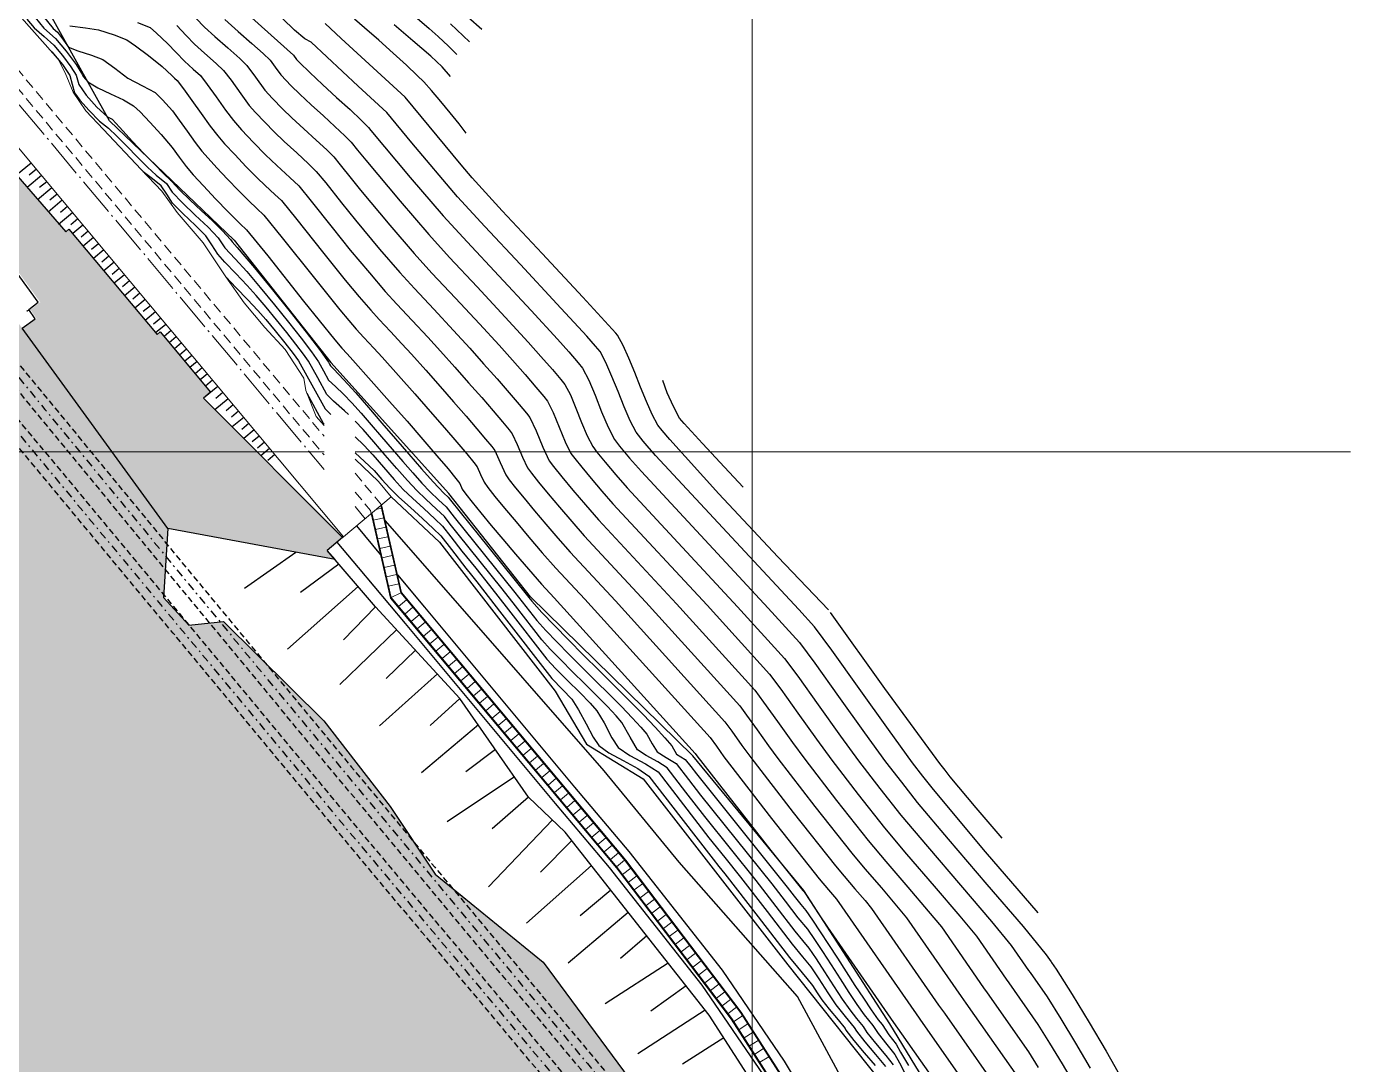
# Model space of a CAD drawing. Extents: x 61466 to 63015, y 108404 to 110397.
# Drawn here: x 62505.1 to 62587, y 109017.2 to 109081.4 of the extents above; entities that cross this region are included whole.
import ezdxf

# ---------------------------------------------------------------- set-up
doc = ezdxf.new("R2010")
doc.units = 0
doc.header["$LTSCALE"] = 1.000015
doc.header["$MEASUREMENT"] = 0
for name, pattern in [('ACAD_ISO04W100', [30, 24, -3, 0, -3]), ('NASCOSTA', [9.525, 6.35, -3.175]), ('TRATTEGGIATA2', [0.375, 0.25, -0.125]), ('TRATTOPUNTO2', [0.5, 0.25, -0.125, 0, -0.125])]:
    doc.linetypes.add(name, pattern=pattern)
for name, color, linetype in [('Bâti', 7, 'Continuous'), ('CANALISATION', 2, 'Continuous'), ('colore lago', 131, 'Continuous'), ('Conduite 1000', 170, 'Continuous'), ('coordinate', 2, 'Continuous'), ('curve livello 5m', 7, 'Continuous'), ('Limite fiume', 6, 'Continuous'), ('LIN010CO', 2, 'Continuous'), ('LIN010TR', 2, 'NASCOSTA'), ('LIN018CO', 6, 'Continuous'), ('LIN018TR', 6, 'NASCOSTA'), ('LINCOLO-ROSSO-070', 30, 'Continuous'), ('pendenze', 2, 'Continuous'), ('Per+Mod Surf', 7, 'Continuous'), ('sezioni', 7, 'Continuous'), ('Strade', 7, 'Continuous'), ('TalusHautBas', 7, 'Continuous')]:
    doc.layers.add(name, color=color, linetype=linetype)
doc.layers.add('Colori bordi', color=5, linetype='Continuous', plot=False)
doc.layers.add('no_plot', color=5, linetype='Continuous', plot=False)

msp = doc.modelspace()

# ---------------------------------------------------------------- hatches: boundary and pattern name
at = {"layer": 'colore lago', "linetype": 'Continuous', "lineweight": 0}
msp.add_hatch(color=256, dxfattribs=at).paths.add_polyline_path([(62547.915, 108981.848), (62544.897, 108992.078), (62544.493, 108999.722), (62545.356, 109007.77), (62543.608, 109014.677), (62537.06, 109023.502), (62530.397, 109028.933), (62527.61, 109033.134), (62523.513, 109038.433), (62517.305, 109044.58), (62515.162, 109044.354), (62513.59, 109046.058), (62513.852, 109050.317), (62504.852, 109062.712), (62496.282, 109074.515), (62493.401, 109073.828), (62485.503, 109080.232), (62484.758, 109083.359), (62471.397, 109099.351), (62471.521, 109099.452), (62471.307, 109099.701), (62466.582, 109105.211), (62461.323, 109110.74), (62452.234, 109119.979), (62445.975, 109126.426), (62438.597, 109134.064), (62431.968, 109141.122), (62422.759, 109151.454), (62419.614, 109155.501), (62408.579, 109170.983), (62402.883, 109180.12), (62402.43, 109179.839), (62397.589, 109176.833), (62392.271, 109173.531), (62379.582, 109165.652), (62385.62, 109155.991), (62400.115, 109132.797), (62397.691, 109131.271), (62399.555, 109128.084), (62400.542, 109126.068), (62402.182, 109121.716), (62403.779, 109117.447), (62405.518, 109113.299), (62408.196, 109107.959), (62411.192, 109102.878), (62415.156, 109096.611), (62417.677, 109092.552), (62418.985, 109090.446), (62423.804, 109082.811), (62427.401, 109077.137), (62428.917, 109077.401), (62431.999, 109075.554), (62435.209, 109072.174), (62435.248, 109063.446), (62442.532, 109052.816), (62448.327, 109045.342), (62457.902, 109033.177), (62469.007, 109017.402), (62468.89, 109017.052), (62477.152, 109004.914), (62486.864, 108991.082), (62496.889, 108973.607), (62504.8, 108959.046), (62555.468, 108959.046), (62553.625, 108965.356), (62549.503, 108976.649)])
at = {"layer": 'LIN010CO', "linetype": 'Continuous', "lineweight": 0}
h = msp.add_hatch(dxfattribs=at)
h.set_pattern_fill('DOTS', color=256, scale=5, angle=-45, style=0)
h.set_pattern_definition([(225, (0, 555.0712), (0.11048543456, -0.3314563037), [0, -0.3125])])
h.paths.add_polyline_path([(62504.878, 109062.676), (62505.742, 109063.303), (62505.354, 109063.866), (62505.963, 109064.327), (62498.597, 109074.489), (62499.167, 109074.982), (62493.894, 109082.092), (62493.514, 109081.816), (62492.516, 109086.005), (62507.543, 109068.687), (62507.737, 109068.849), (62513.187, 109062.326), (62513.381, 109062.488), (62516.504, 109058.75), (62516.063, 109058.382), (62524.715, 109049.817), (62523.716, 109048.971), (62524.201, 109048.402), (62513.852, 109050.317)])

# ---------------------------------------------------------------- linework, layer by layer
at = {"layer": 'Bâti', "linetype": 'Continuous'}
for p, q in [((62525.515, 109050.484), (62527.013, 109048.698)), ((62524.318, 109049.483), (62525.628, 109047.921)), ((62525.628, 109047.921), (62528.535, 109044.457)), ((62528.06, 109047.45), (62529.734, 109045.456)), ((62529.734, 109045.456), (62539.009, 109034.32)), ((62528.535, 109044.457), (62537.812, 109033.319)), ((62539.009, 109034.32), (62542.36, 109030.339)), ((62537.812, 109033.319), (62541.15, 109029.354)), ((62542.36, 109030.339), (62548.133, 109023.01)), ((62541.15, 109029.354), (62546.875, 109022.086)), ((62548.133, 109023.01), (62551.983, 109017.379)), ((62546.875, 109022.086), (62550.669, 109016.537)), ((62551.983, 109017.379), (62556.97, 109009.048))]:
    msp.add_line(p, q, dxfattribs=at)
at = {"layer": 'CANALISATION', "linetype": 'Continuous', "lineweight": 0}
for p, q in [((62527.618, 109046.026), (62541.598, 109029.338)), ((62527.664, 109046.048), (62528.26, 109046.343)), ((62528.127, 109045.496), (62528.622, 109045.911)), ((62528.512, 109045.036), (62529.007, 109045.451)), ((62528.898, 109044.576), (62529.393, 109044.991)), ((62529.283, 109044.116), (62529.778, 109044.531)), ((62529.668, 109043.656), (62530.163, 109044.071)), ((62530.054, 109043.196), (62530.549, 109043.611)), ((62530.439, 109042.736), (62530.934, 109043.151)), ((62530.825, 109042.276), (62531.319, 109042.691)), ((62531.21, 109041.816), (62531.705, 109042.231)), ((62531.595, 109041.356), (62532.09, 109041.771)), ((62531.981, 109040.896), (62532.476, 109041.311)), ((62532.366, 109040.436), (62532.861, 109040.851)), ((62532.751, 109039.976), (62533.246, 109040.391)), ((62533.137, 109039.516), (62533.632, 109039.931)), ((62533.522, 109039.056), (62534.017, 109039.471)), ((62533.907, 109038.596), (62534.402, 109039.011)), ((62534.293, 109038.136), (62534.788, 109038.551)), ((62534.678, 109037.676), (62535.173, 109038.091)), ((62535.063, 109037.216), (62535.558, 109037.631)), ((62535.449, 109036.756), (62535.944, 109037.171)), ((62535.834, 109036.296), (62536.329, 109036.711)), ((62536.219, 109035.836), (62536.714, 109036.251)), ((62536.605, 109035.376), (62537.1, 109035.791)), ((62536.99, 109034.917), (62537.485, 109035.331)), ((62537.375, 109034.457), (62537.87, 109034.871)), ((62537.761, 109033.997), (62538.256, 109034.411)), ((62538.146, 109033.537), (62538.641, 109033.951)), ((62538.531, 109033.077), (62539.026, 109033.491)), ((62538.917, 109032.617), (62539.412, 109033.031)), ((62539.302, 109032.157), (62539.797, 109032.571)), ((62539.688, 109031.697), (62540.182, 109032.111)), ((62540.073, 109031.237), (62540.568, 109031.651)), ((62540.458, 109030.777), (62540.953, 109031.191)), ((62540.844, 109030.317), (62541.338, 109030.731)), ((62541.229, 109029.857), (62541.724, 109030.271)), ((62541.614, 109029.397), (62542.109, 109029.811)), ((62541.979, 109028.92), (62542.493, 109029.31)), ((62542.342, 109028.442), (62542.856, 109028.832)), ((62542.705, 109027.964), (62543.219, 109028.354)), ((62543.068, 109027.486), (62543.582, 109027.877)), ((62543.431, 109027.008), (62543.945, 109027.399)), ((62543.794, 109026.531), (62544.308, 109026.921)), ((62544.157, 109026.053), (62544.671, 109026.443)), ((62544.52, 109025.575), (62545.034, 109025.965)), ((62544.883, 109025.097), (62545.397, 109025.488)), ((62545.245, 109024.619), (62545.76, 109025.01)), ((62545.608, 109024.142), (62546.123, 109024.532)), ((62545.971, 109023.664), (62546.485, 109024.054)), ((62546.334, 109023.186), (62546.848, 109023.577)), ((62546.697, 109022.708), (62547.211, 109023.099)), ((62547.06, 109022.23), (62547.574, 109022.621)), ((62547.423, 109021.753), (62547.937, 109022.143)), ((62547.786, 109021.275), (62548.3, 109021.665)), ((62548.149, 109020.797), (62548.663, 109021.188)), ((62548.512, 109020.319), (62549.026, 109020.71)), ((62549.405, 109020.18), (62548.861, 109019.832)), ((62549.728, 109019.674), (62549.184, 109019.326)), ((62550.051, 109019.169), (62549.507, 109018.821)), ((62550.375, 109018.663), (62549.831, 109018.315)), ((62550.698, 109018.158), (62550.154, 109017.81)), ((62551.021, 109017.652), (62550.477, 109017.305))]:
    msp.add_line(p, q, dxfattribs=at)
at = {"layer": 'CANALISATION', "linetype": 'Continuous', "lineweight": 0, "flags": 128}
for points in [[(62527.664, 109046.048), (62541.641, 109029.365), (62548.747, 109020.009), (62554.538, 109010.957), (62559.907, 108999.469), (62565.188, 108983.013)], [(62528.26, 109046.343), (62542.146, 109029.768), (62549.277, 109020.379), (62555.105, 109011.269), (62560.509, 108999.705), (62565.803, 108983.21)], [(62528.306, 109046.366), (62542.185, 109029.799), (62549.318, 109020.408), (62555.149, 109011.293), (62560.556, 108999.723), (62565.85, 108983.225)], [(62541.598, 109029.338), (62548.706, 109019.98), (62554.494, 109010.932), (62559.86, 108999.45), (62565.14, 108982.997)]]:
    msp.add_lwpolyline(points, dxfattribs=at)
at = {"layer": 'Colori bordi', "linetype": 'Continuous', "lineweight": 0, "flags": 128}
msp.add_lwpolyline([(62504.8, 108959.046), (62555.468, 108959.046), (62553.625, 108965.356), (62549.503, 108976.649), (62547.915, 108981.848), (62544.897, 108992.078), (62544.493, 108999.722), (62545.356, 109007.77), (62543.608, 109014.677), (62537.06, 109023.502), (62530.397, 109028.933), (62527.61, 109033.134), (62523.513, 109038.433), (62517.305, 109044.58), (62515.162, 109044.354), (62513.59, 109046.058), (62513.852, 109050.317), (62504.852, 109062.712)], dxfattribs=at)
at = {"layer": 'Conduite 1000', "linetype": 'TRATTEGGIATA2', "ltscale": 1.5, "flags": 128}
for points, elevation in [([(62462.951, 109124.337), (62468.482, 109118.384), (62474.066, 109112.858), (62475.014, 109111.584), (62475.806, 109109.825), (62477.042, 109106.229), (62484.673, 109085.21), (62485.796, 109083.031), (62486.539, 109082.102), (62496.147, 109070.533), (62498.015, 109068.259), (62499.314, 109066.741), (62499.508, 109066.518), (62501.86, 109063.821), (62502.044, 109063.603), (62503.096, 109062.368), (62503.169, 109062.282), (62506.669, 109058.033), (62510.917, 109052.867), (62515.172, 109047.694), (62520.198, 109041.624), (62525.225, 109035.553), (62530.361, 109029.384), (62535.499, 109023.215), (62540.212, 109017.568), (62544.926, 109011.922), (62565.713, 108987.155), (62567.128, 108985.431), (62568.411, 108983.969), (62569.163, 108983.033), (62570.114, 108981.906), (62570.457, 108981.521), (62575.082, 108975.733), (62582.399, 108967.041), (62582.754, 108965.943), (62581.736, 108965.613), (62581.445, 108966.512), (62574.254, 108975.055), (62569.64, 108980.83), (62569.306, 108981.204), (62568.337, 108982.353), (62567.592, 108983.281), (62566.312, 108984.738), (62564.89, 108986.472), (62544.106, 109011.235), (62539.391, 109016.883), (62534.677, 109022.53), (62529.539, 109028.7), (62524.402, 109034.87), (62519.374, 109040.941), (62514.347, 109047.013), (62510.091, 109052.188), (62505.844, 109057.353), (62502.347, 109061.596), (62502.28, 109061.675), (62501.229, 109062.911), (62501.048, 109063.123), (62498.701, 109065.816), (62498.504, 109066.042), (62497.195, 109067.572), (62495.322, 109069.851), (62485.71, 109081.426), (62484.894, 109082.446), (62483.691, 109084.78), (62476.034, 109105.873), (62474.81, 109109.431), (62474.086, 109111.039), (62473.256, 109112.155), (62467.714, 109117.639), (62462.167, 109123.609)], 279.04), ([(62463.405, 109120.645), (62465.133, 109118.862), (62469.02, 109114.865), (62472.915, 109110.86), (62473.768, 109109.755), (62474.27, 109108.573), (62475.053, 109106.283), (62475.959, 109103.495), (62476.864, 109100.711), (62482.403, 109083.847), (62483.598, 109081.328), (62484.158, 109080.68), (62494.437, 109068.511), (62495.976, 109066.647), (62496.99, 109065.527), (62498.469, 109064.013), (62499.969, 109062.474), (62500.142, 109062.285), (62501.341, 109061.023), (62503.051, 109058.942), (62504.767, 109056.853), (62509.889, 109050.693), (62515.014, 109044.532), (62518.195, 109040.693), (62525.264, 109032.169), (62530.391, 109026.049), (62534.032, 109021.704), (62535.529, 109019.916), (62535.642, 109019.779), (62536.737, 109018.475), (62545.242, 109008.324), (62545.418, 109008.115), (62561.204, 108989.318), (62563.166, 108986.958), (62565.561, 108984.051), (62566.396, 108983.083), (62567.418, 108981.802), (62568.805, 108980.138), (62572.623, 108975.493), (62576.608, 108970.717), (62580.658, 108965.864), (62581.152, 108964.408), (62580.139, 108964.064), (62579.709, 108965.331), (62575.787, 108970.032), (62571.799, 108974.81), (62567.981, 108979.455), (62566.589, 108981.125), (62565.572, 108982.4), (62564.743, 108983.362), (62562.342, 108986.276), (62560.383, 108988.632), (62544.599, 109007.427), (62544.422, 109007.637), (62535.917, 109017.787), (62534.82, 109019.095), (62534.706, 109019.232), (62533.211, 109021.017), (62529.571, 109025.362), (62524.442, 109031.484), (62517.372, 109040.011), (62514.19, 109043.848), (62509.066, 109050.009), (62503.943, 109056.171), (62502.224, 109058.262), (62500.538, 109060.314), (62499.359, 109061.556), (62499.192, 109061.739), (62497.703, 109063.265), (62496.211, 109064.794), (62495.167, 109065.946), (62493.616, 109067.826), (62483.344, 109079.985), (62482.694, 109080.739), (62481.407, 109083.449), (62475.846, 109100.379), (62474.941, 109103.164), (62474.037, 109105.945), (62473.27, 109108.19), (62472.836, 109109.21), (62472.105, 109110.158), (62468.252, 109114.119), (62464.365, 109118.117), (62462.637, 109119.9)], 277.833)]:
    msp.add_lwpolyline(points, close=True, dxfattribs=dict(at, elevation=elevation))
at = {"layer": 'Conduite 1000', "linetype": 'TRATTOPUNTO2', "ltscale": 2, "flags": 128}
for points, elevation in [([(62462.559, 109123.973), (62468.098, 109118.012), (62473.661, 109112.507), (62474.55, 109111.311), (62475.308, 109109.628), (62476.538, 109106.051), (62484.182, 109084.995), (62485.345, 109082.739), (62486.124, 109081.764), (62495.734, 109070.192), (62497.605, 109067.916), (62498.909, 109066.392), (62499.105, 109066.167), (62501.454, 109063.472), (62501.636, 109063.257), (62502.688, 109062.022), (62502.758, 109061.939), (62506.256, 109057.693), (62510.504, 109052.528), (62514.759, 109047.354), (62519.786, 109041.283), (62524.813, 109035.212), (62529.95, 109029.042), (62535.088, 109022.873), (62539.801, 109017.226), (62544.516, 109011.579), (62565.301, 108986.814), (62566.72, 108985.085), (62568.001, 108983.625), (62568.75, 108982.693), (62569.71, 108981.555), (62570.049, 108981.176), (62574.668, 108975.394), (62581.922, 108966.777), (62582.245, 108965.778)], 279.04), ([(62463.021, 109120.272), (62464.749, 109118.489), (62468.636, 109114.492), (62472.51, 109110.509), (62473.302, 109109.482), (62473.77, 109108.381), (62474.545, 109106.114), (62475.45, 109103.33), (62476.355, 109100.545), (62481.905, 109083.648), (62483.146, 109081.034), (62483.751, 109080.333), (62494.026, 109068.169), (62495.571, 109066.297), (62496.601, 109065.161), (62498.086, 109063.639), (62499.58, 109062.107), (62499.751, 109061.921), (62500.939, 109060.668), (62502.637, 109058.602), (62504.355, 109056.512), (62509.478, 109050.351), (62514.602, 109044.19), (62517.784, 109040.352), (62524.853, 109031.827), (62529.981, 109025.706), (62533.622, 109021.36), (62535.117, 109019.574), (62535.231, 109019.437), (62536.327, 109018.131), (62544.832, 109007.981), (62545.008, 109007.771), (62560.794, 108988.975), (62562.754, 108986.617), (62565.152, 108983.707), (62565.984, 108982.741), (62567.003, 108981.464), (62568.393, 108979.797), (62572.211, 108975.152), (62576.198, 108970.374), (62580.184, 108965.597), (62580.646, 108964.236)], 277.833)]:
    msp.add_lwpolyline(points, dxfattribs=dict(at, elevation=elevation))
at = {"layer": 'coordinate', "linetype": 'Continuous', "lineweight": 0}
for p, q in [((62550, 109204.271), (62550, 108959.046)), ((62482.291, 109055.071), (62523.523, 109055.071)), ((62525.438, 109055.071), (62587, 109055.071))]:
    msp.add_line(p, q, dxfattribs=at)
at = {"layer": 'curve livello 5m', "color": 2, "flags": 128}
for points in [[(62511.978, 109081.626), (62512.762, 109081.318), (62513.153, 109080.973), (62513.828, 109080.329), (62513.828, 109080.329), (62514.37, 109079.768), (62514.889, 109079.233), (62514.889, 109079.233), (62515.427, 109078.75), (62515.87, 109078.347), (62515.87, 109078.347), (62516.296, 109077.801), (62516.848, 109077.02), (62517.423, 109076.205), (62517.915, 109075.556), (62517.915, 109075.556), (62518.418, 109074.991), (62519.155, 109074.208), (62519.904, 109073.441), (62519.904, 109073.441), (62520.592, 109072.791), (62521.405, 109072.044), (62521.958, 109071.514), (62521.958, 109071.514), (62522.723, 109070.574), (62524.016, 109068.948), (62525.14, 109067.549), (62525.14, 109067.549), (62526.32, 109066.139), (62527.303, 109064.994), (62527.303, 109064.994), (62528.02, 109064.209), (62528.966, 109063.196), (62529.936, 109062.158), (62530.724, 109061.298), (62530.724, 109061.298), (62531.601, 109060.315), (62532.461, 109059.34), (62533.266, 109058.42), (62533.978, 109057.598), (62534.557, 109056.92), (62534.965, 109056.43), (62535.162, 109056.173), (62535.162, 109056.173), (62535.471, 109055.529), (62535.787, 109054.735), (62536.1, 109054.078), (62536.1, 109054.078), (62536.338, 109053.753), (62536.78, 109053.199), (62537.377, 109052.475), (62538.081, 109051.638), (62538.844, 109050.749), (62539.615, 109049.864), (62539.615, 109049.864), (62543.425, 109045.764), (62549.234, 109039.349), (62549.652, 109038.786), (62550.302, 109037.875), (62551.005, 109036.889), (62551.581, 109036.099), (62551.581, 109036.099), (62553.862, 109033.136), (62556.161, 109030.237), (62556.161, 109030.237), (62556.972, 109029.271), (62557.985, 109028.089), (62558.931, 109026.983), (62559.538, 109026.248), (62559.538, 109026.248), (62562.918, 109021.382), (62563.209, 109020.966), (62566.522, 109016.24)], [(62567.673, 109026.541), (62564.416, 109030.333), (62561.215, 109034.171), (62560.56, 109034.997), (62559.911, 109035.84), (62559.911, 109035.84), (62558.422, 109037.883), (62556.604, 109040.435), (62554.922, 109042.79), (62553.84, 109044.247), (62552.879, 109045.308), (62544.023, 109054.84), (62543.258, 109055.732), (62542.821, 109056.28), (62542.452, 109056.978), (62542.077, 109057.844), (62541.699, 109058.792), (62541.323, 109059.737), (62540.951, 109060.592), (62540.587, 109061.272), (62540.304, 109061.61), (62539.764, 109062.223), (62537.924, 109064.229), (62535.661, 109066.65), (62533.454, 109069.013), (62531.781, 109070.845), (62528.949, 109074.192), (62527.403, 109076.066), (62525.624, 109077.698), (62522.724, 109080.413), (62522.333, 109080.62), (62521.686, 109081.156), (62520.943, 109081.869)], [(62531.347, 109081.554), (62532.511, 109080.436)], [(62506.508, 109079.988), (62506.691, 109079.82), (62506.691, 109079.82), (62507.336, 109079.032), (62507.787, 109078.353), (62507.787, 109078.353), (62507.935, 109077.809), (62508.081, 109077.286), (62508.081, 109077.286), (62508.418, 109076.829), (62508.996, 109076.176), (62509.64, 109075.523), (62509.64, 109075.523), (62510.177, 109075.098), (62510.708, 109074.596), (62511.329, 109073.971), (62511.98, 109073.306), (62512.601, 109072.681), (62513.132, 109072.18), (62513.132, 109072.18), (62513.767, 109071.677), (62514.133, 109071.125), (62514.757, 109070.467), (62515.554, 109069.717), (62516.351, 109068.968), (62516.973, 109068.311), (62516.973, 109068.311), (62517.39, 109067.68), (62518.016, 109067.002), (62518.738, 109066.229), (62518.738, 109066.229), (62519.575, 109065.238), (62520.456, 109064.167), (62521.318, 109063.094), (62522.099, 109062.097), (62522.739, 109061.254), (62523.175, 109060.641), (62523.175, 109060.641), (62523.488, 109060.072), (62523.803, 109059.501), (62524.216, 109059.11), (62524.727, 109058.637), (62524.727, 109058.637), (62525.236, 109058.096), (62525.809, 109057.457), (62526.429, 109056.748), (62527.076, 109055.997), (62527.733, 109055.232), (62528.381, 109054.481), (62529.001, 109053.772), (62529.574, 109053.133), (62530.083, 109052.592), (62530.083, 109052.592), (62530.606, 109052.105), (62531.079, 109051.66), (62531.079, 109051.66), (62531.57, 109051.028), (62533.447, 109048.701), (62535.324, 109046.374), (62535.324, 109046.374), (62535.773, 109045.796), (62536.671, 109044.639), (62537.227, 109044.025), (62537.907, 109043.313), (62538.676, 109042.532), (62539.496, 109041.712), (62540.331, 109040.881), (62541.146, 109040.07), (62541.904, 109039.307), (62542.569, 109038.622), (62543.104, 109038.044), (62543.474, 109037.602), (62543.474, 109037.602), (62543.81, 109037.015), (62544.112, 109036.506), (62544.112, 109036.506), (62544.684, 109036.153), (62545.295, 109035.784), (62545.295, 109035.784), (62546.048, 109034.809), (62546.806, 109033.826), (62549.006, 109031.087), (62551.201, 109028.352), (62551.201, 109028.352), (62552.038, 109027.267), (62552.829, 109026.242), (62552.829, 109026.242), (62553.408, 109025.531), (62553.844, 109024.91), (62554.344, 109024.157), (62554.882, 109023.325), (62555.433, 109022.466), (62555.972, 109021.632), (62556.475, 109020.873), (62556.917, 109020.243), (62556.917, 109020.243), (62557.459, 109019.573), (62557.777, 109019.078), (62558.328, 109018.401), (62558.82, 109017.788), (62558.82, 109017.788), (62559.097, 109017.27), (62559.417, 109016.665)]]:
    msp.add_lwpolyline(points, dxfattribs=at)
at = {"layer": 'Limite fiume', "linetype": 'Continuous'}
for p, q in [((62513.852, 109050.317), (62513.59, 109046.058)), ((62513.59, 109046.058), (62515.162, 109044.354)), ((62515.162, 109044.354), (62517.305, 109044.58)), ((62517.305, 109044.58), (62523.513, 109038.433)), ((62523.513, 109038.433), (62527.61, 109033.134)), ((62527.61, 109033.134), (62530.397, 109028.933)), ((62530.397, 109028.933), (62537.06, 109023.502)), ((62537.06, 109023.502), (62543.608, 109014.677))]:
    msp.add_line(p, q, dxfattribs=at)
at = {"layer": 'Limite fiume', "linetype": 'Continuous', "flags": 128}
msp.add_lwpolyline([(62504.852, 109062.712), (62505.646, 109063.3), (62505.251, 109063.883), (62505.83, 109064.322), (62498.441, 109074.529), (62499.034, 109074.961), (62493.887, 109082.022), (62493.528, 109081.756), (62492.516, 109086.005), (62507.543, 109068.687), (62507.737, 109068.849), (62513.187, 109062.326), (62513.381, 109062.488), (62516.504, 109058.75), (62516.063, 109058.382), (62524.663, 109049.773), (62523.716, 109048.971), (62524.201, 109048.402), (62513.852, 109050.317)], close=True, dxfattribs=at)
at = {"layer": 'LIN010CO', "linetype": 'Continuous', "lineweight": 0}
for p, q in [((62527.035, 109051.752), (62528.26, 109046.343)), ((62527.079, 109051.781), (62528.306, 109046.366)), ((62526.392, 109051.441), (62527.618, 109046.026)), ((62526.478, 109051.287), (62527.664, 109046.048)), ((62527.207, 109050.991), (62526.577, 109050.848)), ((62527.075, 109051.576), (62526.73, 109051.498)), ((62527.34, 109050.405), (62526.71, 109050.263)), ((62527.472, 109049.82), (62526.842, 109049.677)), ((62527.605, 109049.235), (62526.975, 109049.092)), ((62527.737, 109048.65), (62527.108, 109048.507)), ((62527.87, 109048.064), (62527.24, 109047.922)), ((62528.002, 109047.479), (62527.373, 109047.337)), ((62528.135, 109046.894), (62527.505, 109046.751))]:
    msp.add_line(p, q, dxfattribs=at)
at = {"layer": 'LIN010CO', "linetype": 'Continuous', "lineweight": 0, "flags": 128}
msp.add_lwpolyline([(62505.106, 109063.792), (62505.148, 109063.772), (62505.18, 109063.79), (62505.201, 109063.805), (62505.222, 109063.821), (62505.259, 109063.849), (62505.267, 109063.86)], dxfattribs=at)
at = {"layer": 'LIN010TR', "lineweight": 0, "ltscale": 0.1, "flags": 128}
for points in [[(62486.783, 109100.014), (62492.637, 109093.007), (62523.523, 109056.037)], [(62486.783, 109098.851), (62492.637, 109091.844), (62523.523, 109054.874)], [(62525.438, 109053.746), (62527.079, 109051.781)], [(62525.438, 109052.583), (62526.392, 109051.441)]]:
    msp.add_lwpolyline(points, dxfattribs=at)
at = {"layer": 'LIN018CO'}
for p, q in [((62505.403, 109072.932), (62504.523, 109072.196)), ((62506.045, 109072.164), (62505.164, 109071.429)), ((62505.724, 109072.548), (62505.285, 109072.182)), ((62506.686, 109071.397), (62505.805, 109070.661)), ((62506.365, 109071.781), (62505.927, 109071.414)), ((62507.327, 109070.629), (62506.446, 109069.894)), ((62507.006, 109071.013), (62506.568, 109070.647)), ((62507.968, 109069.862), (62507.087, 109069.126)), ((62507.647, 109070.246), (62507.209, 109069.879)), ((62508.289, 109069.478), (62507.85, 109069.112)), ((62508.609, 109069.095), (62507.975, 109068.565)), ((62508.93, 109068.711), (62508.491, 109068.345)), ((62509.25, 109068.327), (62508.616, 109067.797)), ((62509.571, 109067.944), (62509.132, 109067.577)), ((62509.891, 109067.56), (62509.257, 109067.03)), ((62510.212, 109067.176), (62509.773, 109066.81)), ((62510.533, 109066.792), (62509.898, 109066.262)), ((62510.853, 109066.409), (62510.415, 109066.042)), ((62511.174, 109066.025), (62510.539, 109065.495)), ((62511.494, 109065.641), (62511.056, 109065.275)), ((62511.815, 109065.258), (62511.181, 109064.728)), ((62512.135, 109064.874), (62511.697, 109064.507)), ((62512.456, 109064.49), (62511.822, 109063.96)), ((62512.777, 109064.106), (62512.338, 109063.74)), ((62513.097, 109063.723), (62512.463, 109063.193)), ((62513.418, 109063.339), (62512.979, 109062.973)), ((62513.738, 109062.955), (62513.104, 109062.425)), ((62514.059, 109062.572), (62513.62, 109062.205)), ((62514.379, 109062.188), (62513.939, 109061.82)), ((62514.7, 109061.804), (62514.261, 109061.438)), ((62515.021, 109061.42), (62514.58, 109061.053)), ((62515.341, 109061.037), (62514.903, 109060.67)), ((62515.662, 109060.653), (62515.221, 109060.285)), ((62515.982, 109060.269), (62515.544, 109059.903)), ((62516.303, 109059.886), (62515.863, 109059.518)), ((62516.944, 109059.118), (62516.063, 109058.382)), ((62516.623, 109059.502), (62516.185, 109059.135)), ((62517.585, 109058.351), (62516.773, 109057.672)), ((62517.265, 109058.734), (62516.826, 109058.368)), ((62517.906, 109057.967), (62517.471, 109057.604)), ((62518.226, 109057.583), (62517.793, 109057.221)), ((62518.547, 109057.2), (62517.837, 109056.607)), ((62518.867, 109056.816), (62518.438, 109056.457)), ((62519.188, 109056.432), (62518.547, 109055.896)), ((62519.509, 109056.048), (62519.074, 109055.685)), ((62519.829, 109055.665), (62519.396, 109055.303)), ((62520.15, 109055.281), (62519.611, 109054.831)), ((62520.47, 109054.897), (62520.04, 109054.538))]:
    msp.add_line(p, q, dxfattribs=at)
at = {"layer": 'LIN018TR', "linetype": 'ACAD_ISO04W100', "lineweight": 0, "ltscale": 0.1, "flags": 128}
for points in [[(62486.783, 109097.949), (62523.523, 109053.973)], [(62525.438, 109051.681), (62526.064, 109050.932)]]:
    msp.add_lwpolyline(points, dxfattribs=at)
at = {"layer": 'LINCOLO-ROSSO-070', "linetype": 'Continuous', "lineweight": 0}
msp.add_line((62524.715, 109049.817), (62524.555, 109049.682), dxfattribs=at)
at = {"layer": 'no_plot', "flags": 128}
for points in [[(62518.069, 109082.81), (62521.62, 109079.606), (62521.812, 109079.344), (62521.998, 109079.146), (62522.633, 109078.534), (62523.432, 109077.791), (62524.296, 109076.998), (62525.124, 109076.236), (62525.817, 109075.587), (62526.274, 109075.132), (62526.416, 109074.955), (62528.854, 109072.041), (62530.885, 109069.675), (62532.367, 109068.052), (62534.322, 109065.959), (62536.326, 109063.815), (62537.956, 109062.038), (62538.657, 109061.246), (62539.23, 109060.584), (62539.502, 109060.252), (62539.889, 109059.51), (62540.285, 109058.567), (62540.686, 109057.553), (62541.084, 109056.6), (62541.477, 109055.84), (62541.799, 109055.424), (62542.415, 109054.685), (62543.141, 109053.845), (62550.988, 109045.399), (62552.919, 109043.268), (62553.868, 109041.989), (62555.344, 109039.923), (62556.939, 109037.685), (62558.245, 109035.892), (62559.221, 109034.625), (62560.204, 109033.385), (62562.118, 109031.102), (62564.512, 109028.309), (62566.746, 109025.697), (62568.18, 109023.961), (62568.482, 109023.526), (62568.508, 109023.488), (62568.805, 109023.066), (62569.786, 109021.493), (62570.829, 109019.768), (62571.879, 109017.987), (62572.881, 109016.246)], [(62505.643, 109081.928), (62506.181, 109081.282), (62506.914, 109080.632), (62507.572, 109079.853), (62508.192, 109079.024), (62508.586, 109078.393), (62508.613, 109078.293), (62508.916, 109077.951), (62509.527, 109077.585), (62510.319, 109077.214), (62511.116, 109076.841), (62511.742, 109076.47), (62512.146, 109076.097), (62512.752, 109075.463), (62513.449, 109074.691), (62514.124, 109073.9), (62514.561, 109073.303), (62514.993, 109072.714), (62515.432, 109072.212), (62516.066, 109071.52), (62516.814, 109070.725), (62517.597, 109069.911), (62518.333, 109069.163), (62518.72, 109068.8), (62520.034, 109067.187), (62522.253, 109064.396), (62524.183, 109061.995), (62524.616, 109061.483), (62524.949, 109061.123), (62525.301, 109060.743), (62526.442, 109059.463), (62527.571, 109058.187), (62528.648, 109056.959), (62529.635, 109055.824), (62530.493, 109054.828), (62531.184, 109054.015), (62531.668, 109053.428), (62531.907, 109053.114), (62532.067, 109052.757), (62532.286, 109052.451), (62532.676, 109051.952), (62533.206, 109051.298), (62533.849, 109050.521), (62534.575, 109049.656), (62535.357, 109048.737), (62536.165, 109047.8), (62536.97, 109046.878), (62537.752, 109046.037), (62546.47, 109036.41), (62546.583, 109036.254), (62551.151, 109030.408), (62553.132, 109027.94), (62553.183, 109027.875), (62553.201, 109027.853), (62553.557, 109027.322), (62554.144, 109026.431), (62554.654, 109025.663), (62558.744, 109019.775), (62559.235, 109019.074), (62564.81, 109011.121)], [(62506.139, 109082.022), (62506.772, 109081.263), (62507.025, 109081.038), (62507.399, 109080.528), (62507.718, 109080.111), (62508.297, 109079.869), (62509.137, 109079.615), (62509.841, 109079.349), (62510.574, 109078.804), (62511.39, 109078.186), (62512.293, 109077.719), (62513.077, 109077.302), (62513.528, 109076.853), (62514.14, 109076.155), (62514.566, 109075.595), (62515.058, 109074.901), (62515.548, 109074.21), (62515.967, 109073.661), (62516.347, 109073.227), (62516.895, 109072.629), (62517.543, 109071.94), (62518.219, 109071.236), (62518.857, 109070.589), (62519.363, 109070.116), (62519.799, 109069.704), (62520.93, 109068.316), (62522.84, 109065.913), (62524.502, 109063.846), (62525.053, 109063.188), (62525.511, 109062.653), (62525.986, 109062.136), (62526.594, 109061.486), (62527.109, 109060.928), (62528.125, 109059.788), (62529.13, 109058.651), (62530.09, 109057.558), (62530.969, 109056.548), (62531.733, 109055.66), (62532.348, 109054.936), (62532.779, 109054.414), (62532.992, 109054.134), (62533.201, 109053.669), (62533.411, 109053.198), (62533.651, 109052.865), (62534.088, 109052.312), (62534.681, 109051.586), (62535.393, 109050.732), (62536.185, 109049.798), (62537.017, 109048.829), (62537.852, 109047.874), (62539.643, 109045.946), (62547.391, 109037.39), (62547.782, 109036.851), (62548.249, 109036.203), (62551.183, 109032.392), (62554.14, 109028.664), (62554.721, 109027.979), (62555.216, 109027.392), (62560.135, 109020.311), (62560.56, 109019.705), (62565.38, 109012.827)], [(62529.138, 109082.025), (62530.017, 109081.261), (62530.567, 109080.764), (62531.205, 109080.169), (62531.74, 109079.655)], [(62532.429, 109081.95), (62533.275, 109081.21)], [(62505.146, 109081.834), (62505.59, 109081.302), (62506.212, 109080.752), (62506.802, 109080.226), (62507.347, 109079.581), (62507.86, 109078.895), (62508.186, 109078.373), (62508.347, 109077.79), (62508.802, 109077.138), (62509.456, 109076.398), (62510.115, 109075.791), (62510.406, 109075.638), (62510.864, 109075.158), (62511.67, 109074.274), (62512.375, 109073.514), (62513.003, 109072.877), (62513.615, 109072.273), (62514.026, 109071.884), (62514.081, 109071.841), (62514.112, 109071.793), (62514.607, 109071.252), (62515.234, 109070.641), (62515.926, 109069.996), (62516.618, 109069.352), (62517.244, 109068.742), (62517.737, 109068.202), (62517.834, 109068.055), (62518.147, 109067.718), (62519.212, 109066.457), (62520.332, 109065.095), (62521.428, 109063.731), (62522.422, 109062.463), (62523.236, 109061.39), (62523.79, 109060.612), (62523.852, 109060.498), (62523.915, 109060.384), (62524.099, 109060.212), (62524.747, 109059.523), (62525.477, 109058.71), (62526.266, 109057.807), (62527.09, 109056.851), (62527.927, 109055.877), (62528.751, 109054.921), (62529.54, 109054.018), (62530.271, 109053.204), (62530.918, 109052.516), (62531.195, 109052.257), (62531.331, 109052.082), (62533.721, 109049.119), (62536.11, 109046.156), (62536.193, 109046.05), (62536.358, 109045.838), (62536.994, 109045.132), (62537.764, 109044.321), (62538.634, 109043.432), (62539.569, 109042.493), (62540.534, 109041.532), (62541.495, 109040.577), (62542.417, 109039.657), (62543.264, 109038.799), (62544.004, 109038.031), (62544.601, 109037.381), (62545.019, 109036.877), (62545.312, 109036.374), (62545.855, 109036.043), (62546.201, 109035.595), (62546.549, 109035.144), (62549.361, 109031.642), (62552.166, 109028.146), (62552.598, 109027.587), (62553.006, 109027.058), (62553.304, 109026.692), (62553.73, 109026.091), (62554.208, 109025.381), (62554.725, 109024.591), (62555.265, 109023.753), (62555.813, 109022.899), (62556.354, 109022.059), (62556.873, 109021.265), (62557.356, 109020.547), (62557.787, 109019.938), (62558.032, 109019.634), (62558.438, 109019.004), (62558.899, 109018.432), (62559.163, 109017.936), (62559.666, 109017.108)], [(62507.805, 109081.415), (62508.759, 109081.304), (62509.575, 109081.174), (62510.531, 109080.875), (62511.318, 109080.549), (62511.852, 109080.192), (62512.663, 109079.584), (62513.508, 109078.905), (62514.099, 109078.356), (62514.272, 109078.177), (62514.432, 109078.033), (62514.833, 109077.527), (62515.351, 109076.807), (62515.919, 109075.996), (62516.471, 109075.222), (62516.941, 109074.608), (62517.367, 109074.126), (62517.991, 109073.452), (62518.7, 109072.708), (62519.38, 109072.015), (62519.883, 109071.541), (62520.476, 109070.996), (62520.878, 109070.609), (62521.826, 109069.445), (62523.428, 109067.431), (62524.821, 109065.698), (62525.686, 109064.664), (62526.407, 109063.824), (62526.933, 109063.248), (62527.627, 109062.505), (62528.338, 109061.744), (62528.917, 109061.113), (62529.808, 109060.113), (62530.69, 109059.116), (62531.531, 109058.157), (62532.302, 109057.271), (62532.973, 109056.492), (62533.512, 109055.857), (62533.89, 109055.399), (62534.077, 109055.154), (62534.415, 109054.401), (62534.756, 109053.638), (62534.971, 109053.34), (62535.362, 109052.845), (62535.893, 109052.194), (62536.531, 109051.429), (62537.24, 109050.592), (62537.986, 109049.725), (62538.733, 109048.869), (62541.534, 109045.855), (62548.313, 109038.369), (62548.734, 109037.795), (62549.366, 109036.909), (62549.915, 109036.151), (62552.522, 109032.764), (62555.151, 109029.451), (62555.685, 109028.813), (62556.353, 109028.034), (62556.977, 109027.305), (62557.377, 109026.82), (62561.526, 109020.846), (62561.885, 109020.335), (62565.951, 109014.533)], [(62514.407, 109081.436), (62514.992, 109080.817), (62515.505, 109080.288), (62516.122, 109079.729), (62516.847, 109079.089), (62517.307, 109078.662), (62517.772, 109078.051), (62518.364, 109077.209), (62518.889, 109076.503), (62519.279, 109076.066), (62519.848, 109075.461), (62520.427, 109074.868), (62521.05, 109074.275), (62521.83, 109073.557), (62522.561, 109072.882), (62523.037, 109072.418), (62523.619, 109071.703), (62524.603, 109070.465), (62525.459, 109069.401), (62526.953, 109067.615), (62528.198, 109066.164), (62529.107, 109065.169), (62530.305, 109063.887), (62531.533, 109062.572), (62532.532, 109061.483), (62533.388, 109060.522), (62534.217, 109059.58), (62534.969, 109058.717), (62535.593, 109057.992), (62536.036, 109057.464), (62536.247, 109057.193), (62536.642, 109056.371), (62537.045, 109055.357), (62537.444, 109054.519), (62537.714, 109054.155), (62538.228, 109053.519), (62538.912, 109052.699), (62539.692, 109051.783), (62540.496, 109050.859), (62545.316, 109045.673), (62550.155, 109040.329), (62550.706, 109039.587), (62551.563, 109038.387), (62552.489, 109037.088), (62553.247, 109036.047), (62555.202, 109033.508), (62557.172, 109031.024), (62558.258, 109029.729), (62559.617, 109028.144), (62560.885, 109026.662), (62561.698, 109025.676), (62564.309, 109021.918), (62564.534, 109021.597), (62567.093, 109017.946), (62567.689, 109016.99)], [(62515.584, 109081.903), (62516.122, 109081.343), (62516.758, 109080.761), (62517.561, 109080.052), (62518.3, 109079.398), (62518.745, 109078.977), (62519.28, 109078.251), (62519.863, 109077.45), (62520.332, 109076.934), (62520.951, 109076.294), (62521.532, 109075.737), (62522.266, 109075.057), (62523.027, 109074.359), (62523.687, 109073.746), (62524.116, 109073.323), (62524.516, 109072.832), (62525.191, 109071.983), (62525.778, 109071.252), (62527.587, 109069.09), (62529.094, 109067.335), (62530.194, 109066.13), (62531.644, 109064.577), (62533.131, 109062.986), (62534.34, 109061.668), (62535.166, 109060.74), (62535.949, 109059.847), (62536.62, 109059.073), (62537.104, 109058.501), (62537.332, 109058.213), (62537.69, 109057.502), (62538.057, 109056.597), (62538.426, 109055.686), (62538.788, 109054.959), (62539.018, 109054.65), (62539.454, 109054.111), (62540.034, 109053.415), (62540.696, 109052.638), (62541.378, 109051.854), (62547.207, 109045.582), (62551.076, 109041.308), (62551.76, 109040.388), (62552.823, 109038.899), (62553.972, 109037.287), (62554.913, 109035.996), (62556.541, 109033.88), (62558.183, 109031.811), (62559.545, 109030.187), (62561.249, 109028.199), (62562.838, 109026.34), (62563.859, 109025.105), (62565.7, 109022.454), (62565.859, 109022.227), (62567.663, 109019.653), (62568.388, 109018.491), (62569.159, 109017.217), (62569.934, 109015.902)], [(62517.38, 109081.807), (62518.2, 109081.08), (62519.043, 109080.338), (62519.756, 109079.702), (62520.182, 109079.291), (62520.496, 109078.866), (62520.838, 109078.397), (62521.475, 109077.72), (62522.027, 109077.188), (62522.722, 109076.541), (62523.474, 109075.851), (62524.195, 109075.188), (62524.797, 109074.623), (62525.195, 109074.227), (62525.589, 109073.739), (62526.097, 109073.104), (62528.221, 109070.566), (62529.989, 109068.505), (62531.281, 109067.091), (62532.983, 109065.268), (62534.728, 109063.401), (62536.148, 109061.853), (62536.928, 109060.975), (62537.637, 109060.163), (62538.169, 109059.542), (62538.417, 109059.232), (62538.753, 109058.588), (62539.098, 109057.768), (62539.445, 109056.888), (62539.792, 109056.06), (62540.133, 109055.399), (62540.397, 109055.05), (62540.906, 109054.429), (62541.56, 109053.656), (62542.259, 109052.849), (62549.097, 109045.49), (62551.998, 109042.288), (62552.814, 109041.189), (62554.084, 109039.411), (62555.456, 109037.486), (62556.579, 109035.944), (62557.881, 109034.252), (62559.193, 109032.598), (62560.832, 109030.644), (62562.881, 109028.254), (62564.792, 109026.019), (62566.019, 109024.533), (62567.091, 109022.99), (62567.184, 109022.858), (62568.234, 109021.359), (62569.087, 109019.992), (62569.994, 109018.493), (62570.907, 109016.945)], [(62554.706, 109045.287), (62551.573, 109048.564), (62547.943, 109052.47), (62544.904, 109055.835), (62544.904, 109055.835), (62544.434, 109056.384), (62544.166, 109056.72), (62544.166, 109056.72), (62543.813, 109057.374), (62543.455, 109058.176), (62543.094, 109059.066), (62542.733, 109059.982), (62542.374, 109060.866), (62542.02, 109061.655), (62541.672, 109062.291), (62541.672, 109062.291), (62541.572, 109062.408), (62539.521, 109064.643), (62537, 109067.341), (62534.541, 109069.974), (62532.676, 109072.016), (62532.676, 109072.016), (62531.99, 109072.827), (62528.544, 109077.008), (62524.577, 109080.646), (62523.592, 109081.568)], [(62532.302, 109074.773), (62531.868, 109075.354), (62531.326, 109076.038), (62530.74, 109076.75), (62530.171, 109077.412), (62529.684, 109077.949), (62529.684, 109077.949), (62529.268, 109078.359), (62528.607, 109078.98), (62527.788, 109079.732), (62526.898, 109080.533), (62526.027, 109081.303), (62526.027, 109081.303), (62525.41, 109081.832)], [(62531.329, 109078.278), (62530.824, 109078.89), (62530.119, 109079.537), (62529.012, 109080.493), (62527.845, 109081.481)], [(62525.023, 109057.374), (62524.783, 109057.6), (62524.106, 109058.212), (62523.691, 109058.617), (62523.691, 109058.617), (62523.124, 109059.646), (62522.56, 109060.671), (62522.242, 109061.117), (62521.776, 109061.731), (62521.207, 109062.457), (62520.58, 109063.239), (62519.938, 109064.019), (62519.328, 109064.741), (62519.328, 109064.741), (62518.764, 109065.36), (62518.053, 109066.107), (62517.384, 109066.812), (62516.946, 109067.305), (62516.946, 109067.305), (62516.571, 109067.875), (62516.209, 109068.421), (62516.209, 109068.421), (62515.575, 109069.072), (62514.79, 109069.804), (62514.154, 109070.457), (62514.154, 109070.457), (62513.791, 109071.008), (62513.452, 109071.514), (62513.452, 109071.514), (62512.903, 109071.954), (62512.337, 109072.398)], [(62517.447, 109065.886), (62518.09, 109065.211), (62518.78, 109064.488), (62519.416, 109063.811), (62519.919, 109063.252), (62520.502, 109062.557), (62521.097, 109061.821), (62521.609, 109061.162), (62521.944, 109060.701), (62522.76, 109059.221), (62523.579, 109057.733), (62523.937, 109057.374)], [(62549.446, 109052.891), (62548.276, 109054.115), (62546.92, 109055.574), (62545.786, 109056.83), (62545.786, 109056.83), (62545.51, 109057.161), (62545.131, 109057.865), (62544.748, 109058.721), (62544.475, 109059.473)], [(62522.454, 109058.689), (62523.468, 109056.85), (62523.523, 109056.792)], [(62558.741, 109017.143), (62558.289, 109017.721), (62557.649, 109018.485), (62557.117, 109019.153), (62557.117, 109019.153), (62556.885, 109019.512), (62556.472, 109020.024), (62556.048, 109020.548), (62556.048, 109020.548), (62555.587, 109021.214), (62555.054, 109022.032), (62554.498, 109022.899), (62553.967, 109023.713), (62553.511, 109024.37), (62553.511, 109024.37), (62553.129, 109024.841), (62552.653, 109025.425), (62552.653, 109025.425), (62551.478, 109026.947), (62550.235, 109028.558), (62550.235, 109028.558), (62548.651, 109030.531), (62547.064, 109032.509), (62547.064, 109032.509), (62545.895, 109034.022), (62544.734, 109035.526), (62544.154, 109035.902), (62543.439, 109036.283), (62542.912, 109036.638), (62542.912, 109036.638), (62542.446, 109037.423), (62541.93, 109038.327), (62541.93, 109038.327), (62541.574, 109038.744), (62541.04, 109039.308), (62540.38, 109039.977), (62539.645, 109040.71), (62538.887, 109041.464), (62538.156, 109042.198), (62537.505, 109042.871), (62536.985, 109043.441), (62536.985, 109043.441), (62535.354, 109045.542), (62534.538, 109046.592), (62533.174, 109048.283), (62531.81, 109049.974), (62531.81, 109049.974), (62531.324, 109050.601), (62530.964, 109051.064), (62530.964, 109051.064), (62530.478, 109051.53), (62529.809, 109052.137), (62529.247, 109052.669), (62529.247, 109052.669), (62528.674, 109053.286), (62528.01, 109054.042), (62527.301, 109054.865), (62526.592, 109055.689), (62525.928, 109056.444), (62525.438, 109056.973)], [(62525.438, 109056.006), (62525.983, 109055.486), (62526.542, 109054.873), (62527.197, 109054.116), (62527.852, 109053.358), (62528.412, 109052.745), (62528.979, 109052.202), (62529.691, 109051.554), (62530.372, 109050.933), (62530.848, 109050.467), (62531.36, 109049.81), (62532.049, 109048.921), (62532.901, 109047.865), (62533.752, 109046.809), (62534.934, 109045.287), (62537.299, 109042.243), (62537.86, 109041.642), (62538.58, 109040.915), (62539.329, 109040.171), (62539.974, 109039.514), (62540.385, 109039.051), (62540.838, 109038.294), (62541.32, 109037.384), (62541.712, 109036.77), (62542.424, 109036.29), (62543.39, 109035.775), (62544.174, 109035.267), (62545.742, 109033.236), (62547.321, 109031.191), (62548.296, 109029.976), (62549.269, 109028.764), (62550.918, 109026.627), (62552.476, 109024.609), (62553.108, 109023.834), (62553.615, 109023.21), (62554.11, 109022.477), (62554.679, 109021.594), (62555.178, 109020.854), (62555.753, 109020.144), (62556.312, 109019.452), (62556.456, 109019.228), (62556.968, 109018.575), (62557.62, 109017.795), (62558.241, 109017.048)], [(62525.438, 109055.011), (62526.025, 109054.475), (62526.611, 109053.911), (62527.093, 109053.366), (62527.576, 109052.822), (62528.142, 109052.274), (62528.857, 109051.62), (62529.604, 109050.943), (62530.268, 109050.332), (62530.732, 109049.871), (62531.396, 109049.019), (62532.289, 109047.867), (62532.628, 109047.447), (62532.966, 109047.027), (62534.515, 109045.033), (62537.613, 109041.045), (62538.273, 109040.367), (62538.84, 109039.776), (62539.259, 109039.101), (62539.719, 109038.238), (62540.158, 109037.425), (62540.512, 109036.902), (62541.133, 109036.455), (62542.012, 109035.975), (62542.916, 109035.485), (62543.613, 109035.009), (62545.589, 109032.45), (62547.578, 109029.874), (62547.941, 109029.421), (62548.304, 109028.97), (62550.357, 109026.307), (62552.299, 109023.792), (62552.791, 109023.187), (62553.366, 109022.488), (62553.718, 109022.049), (62554.013, 109021.605), (62554.309, 109021.159), (62554.76, 109020.592), (62555.305, 109019.938), (62555.738, 109019.391), (62555.795, 109019.302), (62556.292, 109018.662), (62556.929, 109017.893), (62557.597, 109017.098)], [(62554.829, 109045.133), (62558.17, 109040.437), (62561.577, 109035.788), (62561.9, 109035.369), (62562.225, 109034.958), (62563.818, 109033.049), (62565.438, 109031.162)]]:
    msp.add_lwpolyline(points, dxfattribs=at)
at = {"layer": 'pendenze', "linetype": 'Continuous'}
for p, q in [((62521.772, 109048.851), (62518.593, 109046.622)), ((62524.44, 109048.123), (62522.057, 109046.374)), ((62525.62, 109046.739), (62521.265, 109042.868)), ((62526.701, 109045.472), (62524.721, 109043.445)), ((62528.004, 109044.062), (62524.489, 109040.672)), ((62529.178, 109042.791), (62527.369, 109041.047)), ((62530.529, 109041.329), (62526.939, 109038.11)), ((62531.924, 109039.818), (62530.078, 109038.138)), ((62533.065, 109038.173), (62529.542, 109035.206)), ((62534.122, 109036.648), (62532.282, 109035.279)), ((62535.29, 109034.963), (62531.127, 109032.172)), ((62536.167, 109033.698), (62533.919, 109031.745)), ((62537.638, 109032.296), (62533.684, 109028.164)), ((62538.837, 109031.027), (62536.905, 109029.063)), ((62540.057, 109029.475), (62536.031, 109025.918)), ((62541.247, 109027.962), (62539.361, 109026.367)), ((62542.334, 109026.58), (62538.619, 109023.442)), ((62543.478, 109025.125), (62541.842, 109023.735)), ((62544.802, 109023.441), (62540.912, 109020.924)), ((62545.911, 109022.031), (62543.737, 109020.473)), ((62547.091, 109020.531), (62542.914, 109017.829)), ((62548.244, 109018.813), (62545.696, 109017.186))]:
    msp.add_line(p, q, dxfattribs=at)
at = {"layer": 'Per+Mod Surf', "linetype": 'Continuous'}
for p, q in [((62527.663, 109052.276), (62530.656, 109049.476)), ((62530.656, 109049.476), (62537.82, 109040.254)), ((62537.82, 109040.254), (62539.739, 109036.987)), ((62539.739, 109036.987), (62543.26, 109034.846)), ((62543.26, 109034.846), (62552.201, 109023.337)), ((62552.201, 109023.337), (62558.522, 109015.365))]:
    msp.add_line(p, q, dxfattribs=at)
at = {"layer": 'sezioni', "linetype": 'Continuous', "lineweight": 0}
for p, q in [((62493.673, 109086.972), (62524.715, 109049.817)), ((62526.882, 109053.232), (62525.438, 109054.619)), ((62527.663, 109052.276), (62526.882, 109053.232)), ((62524.715, 109049.817), (62527.663, 109052.276))]:
    msp.add_line(p, q, dxfattribs=at)
at = {"layer": 'sezioni', "linetype": 'Continuous', "lineweight": 0, "flags": 128}
msp.add_lwpolyline([(62523.523, 109056.707), (62523.04, 109057.253), (62522.384, 109058.861), (62522.265, 109059.635), (62521.103, 109061.392), (62519.852, 109062.762), (62518.571, 109064.281), (62517.447, 109065.886), (62516.041, 109067.99), (62514.44, 109069.875), (62513.479, 109071.192), (62512.198, 109072.544), (62509.886, 109074.999), (62508.782, 109076.173), (62508, 109077.312), (62507.501, 109078.522), (62507.064, 109079.363), (62504.467, 109082.279), (62502.093, 109083.901), (62500.442, 109085.262), (62499.4, 109086.131), (62498.473, 109087.578), (62496.302, 109089.866), (62493.868, 109093.097)], dxfattribs=at)
at = {"layer": 'Strade', "linetype": 'Continuous', "flags": 128}
msp.add_lwpolyline([(62587, 108968.456), (62585.004, 108971.573), (62581.122, 108976.874), (62575.885, 108983.735), (62569.08, 108993.63), (62563.351, 109002.933), (62557.689, 109012.327), (62552.793, 109021.376), (62545.476, 109029.685), (62540.845, 109035.335), (62530.933, 109046.666), (62527.296, 109050.824)], dxfattribs=at)
at = {"layer": 'TalusHautBas', "linetype": 'Continuous'}
for p, q in [((62510.253, 109075.543), (62503.916, 109086.962)), ((62510.253, 109075.543), (62517.968, 109068.169)), ((62517.968, 109068.169), (62523.943, 109060.604)), ((62531.239, 109052.486), (62523.943, 109060.604)), ((62536.287, 109046.107), (62531.239, 109052.486)), ((62526.701, 109045.472), (62523.716, 109048.971)), ((62546.331, 109036.262), (62536.287, 109046.107)), ((62531.924, 109039.818), (62526.701, 109045.472)), ((62536.167, 109033.698), (62531.924, 109039.818)), ((62553.194, 109027.927), (62546.331, 109036.262)), ((62538.437, 109031.535), (62536.167, 109033.698)), ((62547.332, 109020.224), (62538.437, 109031.535)), ((62558.509, 109019.684), (62553.194, 109027.927)), ((62554.478, 109009.158), (62547.332, 109020.224)), ((62564.437, 109010.006), (62558.509, 109019.684))]:
    msp.add_line(p, q, dxfattribs=at)

doc.saveas('drawing.dxf')
